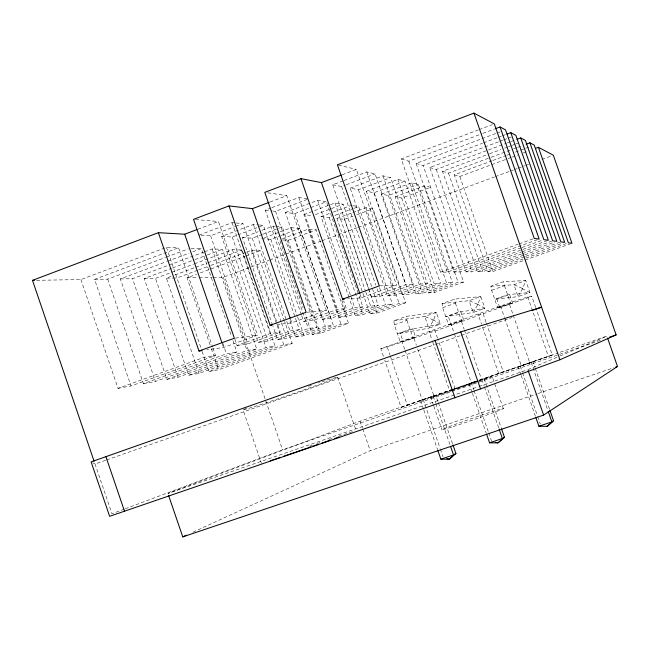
<?xml version="1.0" encoding="UTF-8"?>
<svg xmlns="http://www.w3.org/2000/svg" width="650" height="650" viewBox="0 0 650 650"><rect width="100%" height="100%" fill="white"/><g stroke="black" fill="none" stroke-linecap="round" stroke-linejoin="round"><path stroke-width="0.49" stroke-dasharray="3.25 2.44" d="M393.884 320.783L424.759 316.436L436.288 312.341L440.367 324.114L410.004 329.306L397.442 333.751L428.829 328.193L433.582 320.084L436.288 312.341L406.404 316.322L393.884 320.783L394.371 324.87L400.343 342.127L415.618 337.163L412.734 328.835L400.262 333.255L403.146 341.567M442.073 303.615L469.105 300.682L480.764 296.538L484.884 308.368L458.494 312.122L445.778 316.623L473.216 312.496L477.888 304.387L480.764 296.538L454.748 299.106L442.073 303.615L442.674 307.686L448.703 325.057L463.775 320.158L460.866 311.781L448.248 316.257L454.114 333.027M490.864 286.236L513.963 284.741L525.761 280.548L529.904 292.451L507.601 294.718L494.723 299.284L518.107 296.619L522.697 288.502L525.761 280.548L503.701 281.669L490.864 286.236L491.595 290.29L497.673 307.759L512.541 302.941L509.608 294.515L496.827 299.041L499.753 307.458M503.287 408.452L492.18 376.496L479.245 381.201M192.871 532.236L370.207 450.677L536.989 393.892M433.485 405.291L430.869 397.751L478.4 381.087M527.824 369.671L559.26 356.33M560.186 355.94L606.889 336.123L559.057 352.617M479.042 380.608L552.281 355.062L536.12 308.693M520.918 374.595L518.261 366.949L533.016 361.757L534.999 367.461M518.261 366.949L533.016 361.757M479.148 380.429L484.079 378.625L501.142 427.757M472.087 392.438L469.121 383.882L475.93 381.436M452.311 389.626L401.082 407.396L384.735 360.116M453.204 389.285L477.742 380.656L453.806 388.895M423.532 409.118L420.582 400.611L435.752 395.289L438.067 401.968M420.582 400.611L435.752 395.289M401.082 407.396L455.008 388.586L437.872 339.162M197.803 229.263L218.424 221.488L257.522 335.197L223.559 347.449L206.838 349.887M270.091 201.987L286.796 195.683L326.373 310.375L291.793 322.847L276.014 324.659M342.233 174.769L356.403 169.414L396.476 285.098L361.27 297.798L347.49 298.797M36.53 280.304L80.901 279.573L166.449 247.366L178.555 247.788L212.574 346.954M199.119 235.064L232.074 222.658L235.04 222.909M301.381 314.762L265.322 210.137L270.904 208.033M271.838 207.683L298.854 197.511L308.449 198.965L275.559 211.323L272.764 210.998M369.192 290.331L332.678 184.779L343.102 180.846M344.053 180.489L366.803 171.925L375.074 173.924L413.351 284.334L379.673 296.457L371.516 297.05L369.525 291.289M537.266 239.744L447.33 272.106L440.538 272.188L401.229 158.966L478.164 129.992M479.115 129.634L492.416 124.629M212.908 347.904L215.524 355.534L130.983 385.954L94.575 279.354L178.555 247.788M201.037 235.178L210.616 235.739L234.634 226.712M235.56 226.363L242.946 223.584L277.387 323.627M332.678 184.779L341.616 186.493L345.337 185.096M346.263 184.746L375.074 173.924M401.229 158.966L408.826 161.232L481.983 133.737M482.934 133.38L494.341 129.09M383.427 356.33L380.811 348.766L500.516 306.004L527.711 296.887L531.83 296.392L535.787 307.743M452.855 389.228L360.043 421.216L167.928 493.448L477.921 386.831M94.575 279.354L107.713 279.134L165.531 257.441M166.481 257.083L188.281 248.901M259.399 224.989L263.412 225.331L299.382 329.704L268.019 340.974L258.107 342.42L221.65 236.381L253.386 224.477L258.399 224.9M285.382 212.469L317.655 200.362L326.503 201.695L294.832 213.566L285.382 212.469L322.262 319.345L330.996 318.346L362.871 306.889L358.572 294.458M350.196 188.151L383.012 175.833L390.634 177.669L427.416 283.701L395.005 295.344L387.489 295.888L350.196 188.151L358.434 189.735L390.634 177.669M547.398 240.581L460.086 271.96L453.838 272.033L416.106 163.418L481.057 139.043M481.999 138.694L496.113 133.396M497.055 133.039L500.825 131.625M232.968 340.641L236.917 352.146L155.407 381.436L120.347 278.931L166.498 261.641M167.44 261.284L189.109 253.175M192.871 251.761L201.354 248.584L231.652 336.806M221.65 236.381L232.253 237.006L236.974 235.235M237.924 234.886L263.412 225.331M416.106 163.418L423.101 165.506L482.503 143.252M483.446 142.903L497.591 137.605M498.534 137.248L501.361 136.191M502.312 135.834L506.082 134.42M120.347 278.931L132.511 278.728L203.572 252.151M204.523 251.794L212.103 248.958L222.446 249.324L256.717 349.017L178.019 377.252L166.92 379.308L132.511 278.728M272.634 325.284L242.458 237.607L258.221 231.709M261.934 230.319L273.057 226.159L274.918 226.314M303.908 214.622L335.002 202.987L343.184 204.222L378.202 305.427L347.474 316.452L339.389 317.379L303.908 214.622L312.642 215.629M366.356 191.263L397.954 179.441L404.999 181.139L440.399 283.116L409.175 294.312L402.228 294.816L366.356 191.263L373.969 192.725L404.999 181.139M521.511 254.012L471.868 271.822L466.091 271.887L429.821 167.521L498.834 141.708M499.785 141.351L502.621 140.286M503.563 139.937L507.341 138.523M508.292 138.166L511.128 137.109M380.811 348.766C431.746 333.344 481.544 313.934 531.83 296.392M124.304 509.129L111.979 513.744L94.388 462.093M125.255 508.771L282.588 449.792L600.803 340.178M178.019 377.252L144.219 278.541L171.551 268.328M172.494 267.979L194.171 259.878M195.114 259.529L206.424 255.304M207.366 254.954L222.446 249.324M242.458 237.607L252.281 238.176L261.674 234.674M262.608 234.317L282.344 226.947L316.981 327.397L286.731 338.244L277.558 339.584L272.967 326.243M315.421 214.597L343.184 204.222M429.821 167.521L436.28 169.455L487.508 150.321M488.459 149.963L506.488 143.236M507.431 142.878L510.282 141.814M511.225 141.464L514.077 140.4M144.219 278.541L155.504 278.354L193.489 264.192M194.431 263.835L232.416 249.673L242.028 250.006L275.096 346.109L199.014 373.368L188.703 375.277L155.504 278.354M264.509 237.705L279.281 232.188M280.199 231.847L291.281 227.711L299.894 228.451L333.304 325.252L304.094 335.717L295.571 336.96L289.656 319.792M349.001 297.481L321.059 216.613L332.312 212.412M333.247 212.062L351.065 205.416M381.306 194.139L411.783 182.772L418.308 184.348L452.424 282.571L422.305 293.361L415.862 293.832L381.306 194.139L388.367 195.504L418.308 184.348M524.68 256.677L482.779 271.692L477.425 271.757L442.496 171.316L488.654 154.099M489.596 153.749L500.898 149.532M504.668 148.127L507.496 147.071M508.438 146.721L511.266 145.665M512.208 145.316L515.036 144.268M515.97 143.91L518.798 142.862M199.014 373.368L166.392 278.176L171.121 276.412M174.899 275.007L194.756 267.613M195.699 267.264L207.041 263.039M207.992 262.681L242.028 250.006M261.739 238.737L270.855 239.273L280.223 235.779M281.158 235.43L299.894 228.451M321.059 216.613L329.16 217.555L331.069 216.84M334.872 215.426L352.942 208.691M353.892 208.341L358.654 206.57L392.413 304.07L362.749 314.697L355.249 315.559L349.334 298.439M442.496 171.316L448.484 173.111L490.141 157.593M491.083 157.243L512.858 149.134M513.801 148.785L516.644 147.721M517.587 147.371L521.373 145.957M197.616 270.294L176.889 278.005L174.029 278.054M198.551 269.945L209.852 265.744M210.795 265.395L245.643 252.436M246.586 252.078L251.298 250.331L260.244 250.64L284.286 320.45M282.409 238.753L308.206 229.166L316.225 229.848L348.489 323.253L320.239 333.369L312.309 334.523L305.378 314.429M336.976 218.457L365.966 207.675L373.027 208.748L405.616 302.811L376.951 313.072L369.972 313.869L336.976 218.457L344.524 219.334L353.072 216.158M395.176 196.812L424.604 185.868L430.674 187.33L401.749 198.079L395.176 196.812L428.512 292.906L434.501 292.476L463.596 282.059L423.101 165.506M571.001 243.62L492.903 271.57L487.931 271.627L454.261 174.834L491.896 160.834M492.838 160.485L506.009 155.586M506.951 155.236L511.656 153.489M515.418 152.092L524.826 148.59M525.769 148.241L529.531 146.835M210.031 344.858L187.037 277.842L196.544 274.308M200.346 272.894L245.034 256.295M245.984 255.938L260.244 250.64M282.474 239.947L288.129 240.281L316.225 229.848M356.874 214.744L373.027 208.748M454.261 174.834L459.826 176.499L507.171 158.917M508.113 158.559L510.957 157.511M511.899 157.154L517.587 155.041M523.266 152.937L528.946 150.824M213.216 277.412L223.291 277.241L268.946 260.366M269.896 260.008L285.106 254.386M286.065 254.036L321.254 241.02M322.205 240.671L357.394 227.654M358.345 227.305L494.341 177.011M495.292 176.662L513.362 169.975M514.312 169.626L517.173 168.569M518.123 168.22L524.778 165.758M525.728 165.409L528.58 164.352M541.897 159.429L551.411 155.911M80.901 279.573L118.032 388.351L204.157 357.329L215.524 355.534M234.739 338.764L237.055 345.483L270.229 333.531L280.345 332.207L277.721 324.586M301.714 315.721L303.696 321.482L337.456 309.319L346.279 308.474L343.647 300.861M371.516 297.05L405.876 284.676L413.351 284.334M440.538 272.188L518.172 244.229M519.114 243.888L533.317 238.769M237.055 345.483L247.796 343.915L280.345 332.207M303.696 321.482L313.17 320.393L346.279 308.474M107.713 279.134L143.431 383.654L226.436 353.811L236.917 352.146M258.107 342.42L290.054 330.931L299.382 329.704M322.262 319.345L354.738 307.669L362.871 306.889M387.489 295.888L420.526 284.009L427.416 283.701M453.838 272.033L521.113 247.837M522.056 247.504L542.904 240.004M166.92 379.308L247.008 350.553L256.717 349.017M277.558 339.584L308.352 328.526L316.981 327.397M339.389 317.379L370.679 306.15L378.202 305.427M402.228 294.816L434.029 283.4L440.399 283.116M466.091 271.887L521.276 252.07M522.226 251.729L551.72 241.142M522.462 253.662L554.921 242.019M188.703 375.277L266.077 347.539L275.096 346.109M295.571 336.96L325.293 326.3L333.304 325.252M355.249 315.559L385.434 304.736L392.413 304.07M415.862 293.832L446.526 282.831L452.424 282.571M477.425 271.757L523.867 255.101M524.81 254.759L560.828 241.849M525.631 256.336L563.721 242.686M202.093 351.488L208.967 371.532L283.79 344.736L292.191 343.403L284.619 321.409M312.309 334.523L341.031 324.236L348.489 323.253M369.972 313.869L399.132 303.428L405.616 302.811M428.512 292.906L458.112 282.311L463.596 282.059M487.931 271.627L524.842 258.416M525.793 258.074L567.434 243.165M208.967 371.532L218.571 369.752L292.191 343.403M394.371 324.87L406.924 320.401L406.404 316.322M442.674 307.686L455.39 303.168L454.748 299.106M491.595 290.29L504.465 285.716L503.701 281.669M400.343 342.127L415.618 337.163M448.703 325.057L463.775 320.158M497.673 307.759L512.541 302.941M105.56 460.314L95.046 464.011L92.69 462.743M106.519 459.981L434.501 344.784M435.459 344.451L460.322 335.717M461.281 335.384L511.956 317.582M476.523 382.151L451.531 390.821M552.281 355.062L478.692 380.331L558.098 352.942M478.108 380.933L453.424 389.374M479.554 380.185L484.079 378.625M469.121 383.882L478.238 380.738M478.879 386.506L526.866 369.996M450.669 391.113L430.869 397.751M479.359 380.762L492.18 376.496M537.948 393.559L613.665 367.778M452.473 389.699L449.613 390.666L432.461 341.201M118.032 388.351L130.983 385.954M143.431 383.654L155.407 381.436M432.591 320.247L433.582 320.084L440.367 324.114L428.829 328.193L424.759 316.436L433.582 320.084M235.373 338.106L257.522 335.197M477.019 304.493L477.888 304.387L484.884 308.368L473.216 312.496L469.105 300.682L477.888 304.387M307.174 312.211L326.373 310.375M521.958 288.559L529.904 292.451L518.107 296.619L513.963 284.741L522.697 288.502M379.316 285.878L396.476 285.098M166.392 278.176L173.071 278.07M187.037 277.842L198.112 277.656M199.119 277.639L212.217 277.428M191.108 248.227L201.354 248.584M195.52 219.529L218.424 221.488M236.031 222.991L242.946 223.584M275.844 226.395L282.344 226.947M265.322 210.137L271.83 210.893M267.8 192.806L286.796 195.683M352.958 205.709L358.654 206.57M338.374 165.067L356.403 169.414M527.711 296.887L548.511 356.582M535.332 368.412L549.559 409.281M504.465 285.716L510.559 303.217M531.188 362.489L547.861 410.386M509.584 304.704L512.891 314.218M513.224 315.169L529.774 362.708M459.826 176.499L492.903 271.57M500.516 306.004L504.489 317.444M504.823 318.394L521.406 366.039M520.187 366.186L522.161 371.873M522.494 372.824L537.355 415.529M537.68 416.479L540.321 424.068M521.251 375.554L535.559 416.683M448.484 173.111L482.779 271.692M436.28 169.455L471.868 271.822M486.062 322.213L483.072 313.601L478.132 314.397L481.455 323.968M486.395 323.164L503.344 371.93L498.745 373.734L481.788 324.927M424.604 185.868L458.112 282.311M408.826 161.232L447.33 272.106M455.39 303.168L461.427 320.564M481.886 379.486L484.201 386.149M484.534 387.099L498.745 428.041M461.516 321.677L464.141 329.233M464.466 330.184L481.536 379.34M411.783 182.772L446.526 282.831M454.448 333.97L473.736 389.707M474.069 390.666L488.378 431.892M488.711 432.851L491.701 441.48M472.42 393.388L486.273 433.323M397.954 179.441L434.029 283.4M401.749 198.079L434.501 292.476M383.012 175.833L420.526 284.009M388.367 195.504L422.305 293.361M437.539 338.211L434.899 330.606L429.163 331.695L432.136 340.251M366.803 171.925L405.876 284.676M373.969 192.725L409.175 294.312M438.401 402.919L452.619 443.966M414.026 338.439L416.341 345.126M417.666 348.944L433.883 395.761M406.924 320.401L412.912 337.691M433.201 396.264L435.492 402.894M435.817 403.837L450.247 445.486M365.966 207.675L399.132 303.428M433.81 406.234L441.968 429.788M358.434 189.735L395.005 295.344M423.231 399.604L440.058 448.207M440.391 449.166L443.032 456.788M401.773 340.884L404.755 349.497M405.08 350.447L422.305 400.197M423.857 410.061L437.596 449.751M379.486 287.544L385.434 304.736M341.616 186.493L375.7 284.984M377.024 288.811L379.673 296.457M344.524 219.334L368.347 288.202M368.672 289.161L376.951 313.072M387.327 347.409L389.943 354.965M390.268 355.908L407.266 405.048M335.002 202.987L365.398 290.867M365.731 291.817L370.679 306.15M360.271 294.913L361.27 297.798M326.828 202.654L347.661 262.901M347.994 263.859L353.283 279.159M353.608 280.118L354.933 283.944M355.266 284.895L358.239 293.507M329.16 217.555L362.749 314.697M317.655 200.362L354.738 307.669M341.884 300.284L347.474 316.452M298.854 197.511L337.456 309.319M308.206 229.166L341.031 324.236M294.832 213.566L330.996 318.346M360.043 421.216L362.334 427.871M362.668 428.821L370.207 450.677M291.281 227.711L325.293 326.3M337.691 377.195L356.119 430.625M288.129 240.281L320.239 333.369M275.559 211.323L313.17 320.393M279.971 240.744L285.911 257.969M286.244 258.928L293.174 279.021M293.499 279.979L294.824 283.806M295.149 284.765L303.071 307.726M273.057 226.159L308.352 328.526M270.855 239.273L297.18 315.664M297.505 316.623L304.094 335.717M290.477 319.004L291.793 322.847M253.386 224.477L286.414 320.377M286.748 321.336L290.054 330.931M252.281 238.176L281.158 322.043M281.483 323.001L286.731 338.244M251.298 250.331L283.79 344.736M232.074 222.658L270.229 333.531M232.253 237.006L268.019 340.974M232.416 249.673L266.077 347.539M210.616 235.739L247.796 343.915M223.291 277.241L282.588 449.792M212.103 248.958L247.008 350.553M222.804 343.249L226.436 353.811M222.243 343.606L223.559 347.449M261.471 463.458L243.068 409.833A50.083 1.081 -19 0 0 312.861 386.75A50.083 1.081 -19 0 0 318.427 382.899M211.339 348.692L218.571 369.752M166.449 247.366L201.866 350.634M244.01 409.207A50.083 1.081 -19 0 1 247.106 407.908M308.319 386.246A50.083 1.081 -19 0 1 311.878 385.06M309.571 446.209A50.123 0.552 -19.1 0 1 313.259 444.933M316.948 443.657A50.123 0.552 -19.1 0 1 320.572 442.406M328.989 439.522A50.123 0.552 -19.1 0 1 332.548 438.311M338.52 436.288A50.123 0.552 -19.1 0 1 354.364 431.08M453.277 426.538A32.557 0.869 -19.1 0 0 503.067 408.769A32.557 0.869 -19.1 0 0 461.687 422.061A32.557 0.869 -19.1 0 0 453.277 426.538"/><path stroke-width="0.97" d="M535.892 417.633L538.891 426.246L547.259 426.343L553.532 420.688L549.892 410.231M547.259 426.343L553.532 420.688M501.475 428.699L504.424 437.206L498.038 442.878L489.572 442.829L486.598 434.273M452.944 444.925L455.926 453.513L449.434 459.209L440.863 459.201L437.921 450.702M168.569 495.341L182.764 536.884L543.628 415.082L617.5 366.478L607.555 338.016M504.424 437.206L498.038 442.878L495.324 442.276M455.926 453.513L453.521 454.943L440.863 459.201M182.764 536.884L186.436 535.194M532.041 310.529L541.604 307.174L460.728 331.914L435.118 340.511L91.114 461.898L109.647 516.311L480.512 388.903L559.926 359.751L616.135 334.896L553.312 155.204L538.419 147.306L535.576 148.362M94.063 461.134L32.5 280.369L158.389 232.676L184.689 234.211L196.869 229.621M269.157 202.337L252.452 208.642L229.003 205.92L193.529 219.359L234.366 338.244L198.973 351.033L158.389 232.676M341.283 175.126L321.441 182.609L300.942 178.661L264.802 192.359L306.158 312.309L270.099 325.333L229.003 205.92M495.292 128.741L500.037 126.953L539.159 239.062L534.267 238.428L494.317 123.914L473.956 113.116L337.431 164.84L379.316 285.878L342.566 299.154L300.942 178.661M507.024 134.071L510.794 132.657L515.856 135.338L552.671 240.801L556.831 241.337L520.715 137.922L516.921 139.336M526.11 144.194L529.896 142.789L534.235 145.088L568.384 242.824L571.951 243.279L538.419 147.306M609.424 337.204L616.135 334.896M615.582 367.128L617.5 366.478M489.572 442.829L502.385 438.514L499.078 428.992M538.891 426.246L551.866 421.882L548.194 411.344M198.973 351.033L201.923 350.602M270.099 325.333L272.066 325.106M342.566 299.154L344.533 299.008M32.5 280.369L34.515 280.337M446.826 458.575L449.434 459.209L453.521 454.943L450.572 446.428M500.037 126.953L505.529 129.862L543.847 239.663L548.348 240.24L510.794 132.657M520.715 137.922L525.395 140.4L560.828 241.849L564.671 242.344L529.896 142.789M473.956 113.116L559.926 359.751M528.149 370.614L543.628 415.082M460.728 331.914L480.512 388.903M435.118 340.511L455.008 397.873M321.441 182.609L359.938 293.954M252.452 208.642L290.144 318.045M184.689 234.211L221.91 342.648M105.812 456.341L124.572 511.387M339.097 436.987A50.123 0.552 -19.1 0 1 334.441 438.644M329.916 440.245A50.123 0.552 -19.1 0 1 321.693 443.137M318.11 444.397A50.123 0.552 -19.1 0 1 313.592 445.973M310.854 446.924A50.123 0.552 -19.1 0 1 308.132 447.866M307.231 448.183A50.123 0.552 -19.1 0 1 296.424 451.913M295.555 452.213A50.123 0.552 -19.1 0 1 283.944 456.178M280.142 457.47A50.123 0.552 -19.1 0 1 274.154 459.477M273.106 459.834A50.123 0.552 -19.1 0 1 270.164 460.809"/></g></svg>
